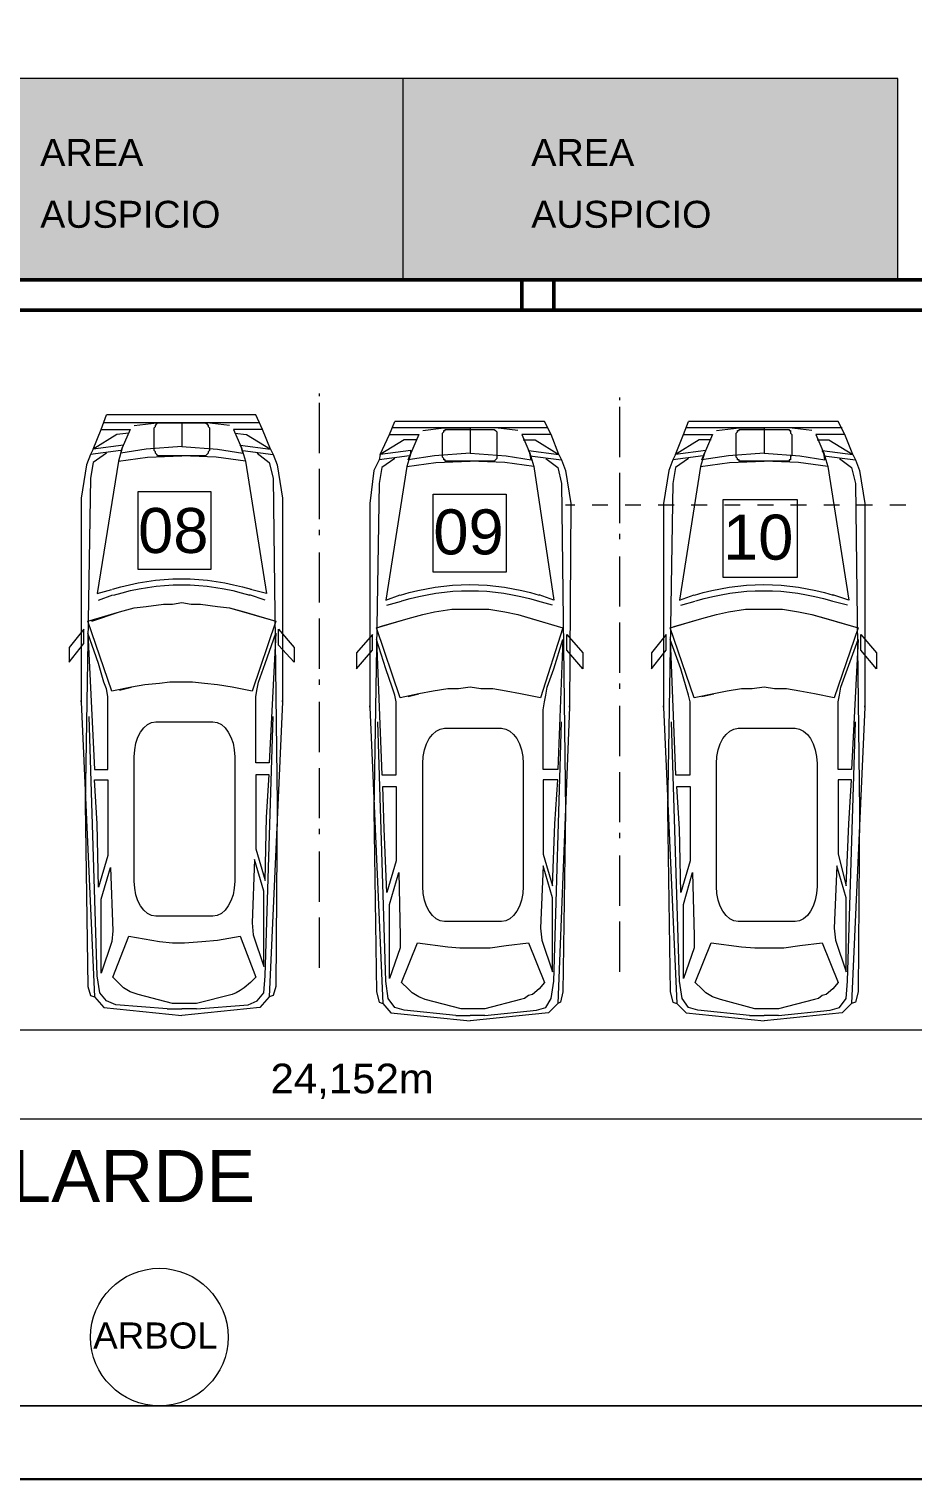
# Model space of a CAD drawing. Header units: millimetres. Extents: x 0.4 to 34.5, y 0.3 to 53.8.
# Drawn here: x 17.84 to 24.91, y 0.34 to 11.95 of the extents above; entities that cross this region are included whole.
import ezdxf

# ---------------------------------------------------------------- set-up
doc = ezdxf.new("R2010")
doc.units = ezdxf.units.MM
doc.header["$MEASUREMENT"] = 0
doc.layers.add('Layer 1', color=7, linetype='Continuous')

msp = doc.modelspace()

# ---------------------------------------------------------------- hatches: boundary and pattern name
at = {"layer": 'Layer 1', "true_color": 0xdddddd}
msp.add_hatch(color=254, dxfattribs=at).paths.add_polyline_path([(16.863, 9.943), (24.791, 9.943), (24.791, 11.552), (16.863, 11.552)])

# ---------------------------------------------------------------- linework, layer by layer
at = {"layer": 'Layer 1', "color": 7, "lineweight": 5, "true_color": 0xffffff}
for points in [[(30.94, 35.704), (30.051, 53.654), (1.75, 51.58), (1.75, 5.752), (7.253, 0.937), (32.686, 0.937), (32.326, 8.144)], [(16.863, 9.943), (24.791, 9.943), (24.791, 11.552), (16.863, 11.552), (16.863, 9.943)], [(20.832, 11.552), (20.832, 9.943)], [(24.791, 9.943), (24.791, 11.552)], [(20.165, 9.012), (20.165, 9.033)], [(20.165, 8.557), (20.165, 8.959)], [(22.568, 8.98), (22.568, 9.001)], [(18.419, 8.747), (18.461, 8.864)], [(19.657, 8.864), (18.461, 8.864)], [(19.71, 8.747), (19.657, 8.864)], [(22.568, 8.525), (22.568, 8.927)], [(18.684, 8.779), (18.864, 8.8), (19.022, 8.8), (19.065, 8.8), (19.065, 8.61), (18.779, 8.589), (18.578, 8.557), (18.588, 8.599), (18.599, 8.62), (18.356, 8.589), (18.334, 8.546), (18.303, 8.462), (18.26, 8.197), (18.26, 6.567), (18.26, 6.578)], [(18.356, 8.589), (18.419, 8.747), (18.652, 8.747), (18.588, 8.599), (18.557, 8.493), (18.79, 8.525), (19.065, 8.536)], [(18.546, 8.705), (18.356, 8.589)], [(19.689, 8.8), (18.44, 8.8)], [(18.641, 8.716), (18.546, 8.705)], [(18.843, 8.747), (18.843, 8.758), (18.853, 8.769), (18.853, 8.779), (18.864, 8.79), (18.874, 8.8), (18.885, 8.8), (19.245, 8.8), (19.255, 8.8), (19.266, 8.79), (19.276, 8.779), (19.276, 8.769), (19.287, 8.758), (19.287, 8.747), (19.287, 8.589), (19.287, 8.578), (19.276, 8.568), (19.276, 8.557), (19.266, 8.546), (19.255, 8.536), (19.245, 8.536), (18.885, 8.536), (18.874, 8.536), (18.864, 8.546), (18.853, 8.557), (18.853, 8.568), (18.843, 8.578), (18.843, 8.589), (18.843, 8.747)], [(19.446, 8.779), (19.266, 8.8), (19.097, 8.8), (19.065, 8.8), (19.065, 8.61), (19.351, 8.589), (19.552, 8.557), (19.541, 8.599), (19.53, 8.62), (19.774, 8.589), (19.795, 8.546), (19.827, 8.462), (19.869, 8.197), (19.869, 6.567), (19.869, 6.578)], [(19.774, 8.589), (19.71, 8.747), (19.478, 8.747), (19.541, 8.599), (19.573, 8.493), (19.34, 8.525), (19.065, 8.536)], [(19.488, 8.716), (19.583, 8.705)], [(19.583, 8.705), (19.774, 8.589)], [(20.991, 8.737), (21.16, 8.758), (21.33, 8.758), (21.372, 8.758), (21.372, 8.557), (21.086, 8.536), (20.875, 8.504), (20.896, 8.557), (20.896, 8.578), (20.652, 8.546), (20.642, 8.504), (20.599, 8.419), (20.568, 8.155), (20.568, 6.525), (20.568, 6.535)], [(20.652, 8.546), (20.726, 8.705), (20.959, 8.705), (20.896, 8.557), (20.864, 8.451), (21.097, 8.483), (21.372, 8.493)], [(20.726, 8.705), (20.769, 8.811)], [(21.986, 8.758), (20.748, 8.758)], [(21.965, 8.811), (20.769, 8.811)], [(21.15, 8.705), (21.15, 8.716), (21.16, 8.726), (21.16, 8.737), (21.171, 8.737), (21.171, 8.747), (21.182, 8.747), (21.192, 8.747), (21.541, 8.747), (21.552, 8.747), (21.563, 8.747), (21.573, 8.737), (21.584, 8.726), (21.584, 8.716), (21.584, 8.705), (21.584, 8.536), (21.584, 8.525), (21.584, 8.515), (21.573, 8.504), (21.563, 8.493), (21.552, 8.493), (21.541, 8.493), (21.192, 8.493), (21.182, 8.493), (21.171, 8.493), (21.171, 8.504), (21.16, 8.504), (21.16, 8.515), (21.15, 8.525), (21.15, 8.536), (21.15, 8.705)], [(21.753, 8.737), (21.573, 8.758), (21.404, 8.758), (21.372, 8.758), (21.372, 8.557), (21.658, 8.536), (21.859, 8.504), (21.848, 8.557), (21.838, 8.578), (22.081, 8.546), (22.102, 8.504), (22.134, 8.419), (22.176, 8.155), (22.166, 6.525), (22.166, 6.535)], [(22.081, 8.546), (22.018, 8.705), (21.785, 8.705), (21.848, 8.557), (21.88, 8.451), (21.647, 8.483), (21.372, 8.493)], [(22.018, 8.705), (21.965, 8.811)], [(23.341, 8.737), (23.521, 8.758), (23.679, 8.758), (23.722, 8.758), (23.722, 8.557), (23.436, 8.536), (23.224, 8.504), (23.245, 8.557), (23.256, 8.578), (23.012, 8.546), (22.991, 8.504), (22.96, 8.419), (22.917, 8.155), (22.917, 6.525), (22.917, 6.535)], [(23.012, 8.546), (23.076, 8.705), (23.309, 8.705), (23.245, 8.557), (23.214, 8.451), (23.446, 8.483), (23.722, 8.493)], [(23.076, 8.705), (23.118, 8.811)], [(24.346, 8.758), (23.097, 8.758)], [(24.314, 8.811), (23.118, 8.811)], [(23.499, 8.705), (23.499, 8.716), (23.51, 8.726), (23.51, 8.737), (23.521, 8.737), (23.521, 8.747), (23.531, 8.747), (23.542, 8.747), (23.902, 8.747), (23.912, 8.747), (23.923, 8.747), (23.923, 8.737), (23.933, 8.737), (23.933, 8.726), (23.933, 8.716), (23.944, 8.705), (23.944, 8.536), (23.933, 8.536), (23.933, 8.525), (23.933, 8.515), (23.933, 8.504), (23.923, 8.504), (23.923, 8.493), (23.912, 8.493), (23.902, 8.493), (23.542, 8.493), (23.531, 8.493), (23.521, 8.493), (23.521, 8.504), (23.51, 8.504), (23.51, 8.515), (23.499, 8.525), (23.499, 8.536), (23.499, 8.705)], [(24.103, 8.737), (23.923, 8.758), (23.753, 8.758), (23.722, 8.758), (23.722, 8.557), (24.007, 8.536), (24.208, 8.504), (24.198, 8.557), (24.187, 8.578), (24.431, 8.546), (24.452, 8.504), (24.484, 8.419), (24.526, 8.155), (24.526, 6.525), (24.526, 6.535)], [(24.431, 8.546), (24.367, 8.705), (24.134, 8.705), (24.198, 8.557), (24.23, 8.451), (23.997, 8.483), (23.722, 8.493)], [(24.367, 8.705), (24.314, 8.811)], [(20.843, 8.663), (20.652, 8.546)], [(20.938, 8.663), (20.843, 8.663)], [(21.795, 8.663), (21.891, 8.663)], [(21.891, 8.663), (22.081, 8.546)], [(23.203, 8.663), (23.012, 8.546)], [(23.298, 8.663), (23.203, 8.663)], [(24.145, 8.663), (24.24, 8.663)], [(24.24, 8.663), (24.431, 8.546)], [(18.461, 8.557), (18.356, 8.483), (18.334, 8.356), (18.292, 5.752), (18.313, 4.292), (18.334, 4.218), (18.366, 4.207)], [(18.578, 8.578), (18.334, 8.546)], [(18.557, 8.493), (18.387, 7.435)], [(19.552, 8.578), (19.795, 8.546)], [(19.573, 8.493), (19.742, 7.435)], [(19.668, 8.557), (19.763, 8.483), (19.795, 8.356), (19.827, 5.752), (19.816, 4.292), (19.795, 4.218), (19.763, 4.207)], [(20.769, 8.515), (20.663, 8.441), (20.642, 8.313), (20.599, 5.699), (20.621, 4.249), (20.642, 4.165), (20.673, 4.154)], [(20.885, 8.536), (20.642, 8.504)], [(21.848, 8.536), (22.102, 8.504)], [(21.975, 8.515), (22.071, 8.441), (22.102, 8.313), (22.134, 5.699), (22.113, 4.249), (22.092, 4.165), (22.071, 4.154)], [(23.118, 8.515), (23.012, 8.441), (22.991, 8.313), (22.949, 5.699), (22.97, 4.249), (22.991, 4.165), (23.023, 4.154)], [(23.235, 8.536), (22.991, 8.504)], [(24.198, 8.536), (24.452, 8.504)], [(24.325, 8.515), (24.42, 8.441), (24.452, 8.313), (24.484, 5.699), (24.473, 4.249), (24.452, 4.165), (24.42, 4.154)], [(20.165, 8.028), (20.165, 8.43)], [(20.864, 8.451), (20.695, 7.382)], [(21.88, 8.451), (22.039, 7.382)], [(22.568, 7.996), (22.568, 8.398)], [(23.214, 8.451), (23.044, 7.382)], [(24.23, 8.451), (24.399, 7.382)], [(22.134, 8.144), (22.208, 8.144)], [(22.346, 8.144), (22.473, 8.144)], [(22.61, 8.144), (22.737, 8.144)], [(22.875, 8.144), (23.002, 8.144)], [(23.139, 8.144), (23.266, 8.144)], [(23.404, 8.144), (23.531, 8.144)], [(23.669, 8.144), (23.796, 8.144)], [(23.933, 8.144), (24.06, 8.144)], [(24.198, 8.144), (24.325, 8.144)], [(24.462, 8.144), (24.589, 8.144)], [(24.727, 8.144), (24.854, 8.144)], [(20.165, 7.901), (20.165, 7.943)], [(22.568, 7.869), (22.568, 7.911)], [(20.165, 7.361), (20.165, 7.763)], [(22.568, 7.329), (22.568, 7.731)], [(18.387, 7.435), (18.504, 7.467)], [(19.742, 7.435), (19.615, 7.467)], [(19.065, 6.726), (18.97, 6.726), (18.885, 6.715), (18.768, 6.705), (18.663, 6.684), (18.504, 6.652), (18.313, 7.213), (18.567, 7.287), (18.684, 7.319), (18.779, 7.329), (18.917, 7.35), (18.991, 7.35), (19.065, 7.361), (19.139, 7.35), (19.213, 7.35), (19.351, 7.329), (19.446, 7.319), (19.562, 7.287), (19.816, 7.213), (19.626, 6.652), (19.467, 6.684), (19.351, 6.705), (19.245, 6.715), (19.149, 6.726), (19.065, 6.726)], [(18.398, 7.382), (18.514, 7.424)], [(19.446, 7.319), (19.816, 7.213)], [(19.732, 7.382), (19.605, 7.424)], [(20.695, 7.382), (20.811, 7.424)], [(20.705, 7.34), (20.822, 7.372)], [(22.028, 7.34), (21.912, 7.372)], [(22.039, 7.382), (21.922, 7.424)], [(23.044, 7.382), (23.161, 7.424)], [(23.055, 7.34), (23.171, 7.372)], [(24.388, 7.34), (24.261, 7.372)], [(24.399, 7.382), (24.272, 7.424)], [(18.345, 7.213), (18.567, 7.287)], [(20.165, 6.832), (20.165, 7.234)], [(21.372, 6.684), (21.277, 6.673), (21.192, 6.673), (21.076, 6.652), (20.959, 6.631), (20.811, 6.599), (20.621, 7.16), (20.875, 7.234), (20.991, 7.266), (21.086, 7.287), (21.224, 7.308), (21.298, 7.308), (21.372, 7.308), (21.446, 7.308), (21.52, 7.308), (21.647, 7.287), (21.753, 7.266), (21.859, 7.234), (22.113, 7.16), (21.933, 6.599), (21.774, 6.631), (21.658, 6.652), (21.552, 6.673), (21.457, 6.673), (21.372, 6.684)], [(20.652, 7.17), (20.875, 7.234)], [(21.753, 7.266), (22.113, 7.16)], [(22.568, 6.8), (22.568, 7.202)], [(23.722, 6.684), (23.626, 6.673), (23.542, 6.673), (23.425, 6.652), (23.319, 6.631), (23.161, 6.599), (22.97, 7.16), (23.224, 7.234), (23.341, 7.266), (23.436, 7.287), (23.573, 7.308), (23.648, 7.308), (23.722, 7.308), (23.796, 7.308), (23.87, 7.308), (23.997, 7.287), (24.103, 7.266), (24.219, 7.234), (24.473, 7.16), (24.283, 6.599), (24.124, 6.631), (24.007, 6.652), (23.902, 6.673), (23.806, 6.673), (23.722, 6.684)], [(23.002, 7.17), (23.224, 7.234)], [(24.103, 7.266), (24.473, 7.16)], [(18.282, 7.149), (18.165, 7.001), (18.165, 6.885), (18.282, 7.033), (18.282, 7.149)], [(18.398, 6.874), (18.313, 7.118), (18.366, 6.027), (18.472, 6.027), (18.472, 6.546), (18.472, 6.61), (18.461, 6.673), (18.44, 6.726), (18.398, 6.874)], [(19.732, 6.874), (19.816, 7.118), (19.763, 6.08), (19.657, 6.08), (19.657, 6.546), (19.657, 6.61), (19.668, 6.673), (19.679, 6.726), (19.732, 6.874)], [(19.837, 7.149), (19.964, 7.001), (19.964, 6.885), (19.837, 7.022), (19.837, 7.149)], [(20.589, 7.107), (20.462, 6.959), (20.462, 6.832), (20.589, 6.98), (20.589, 7.107)], [(22.145, 7.107), (22.272, 6.959), (22.272, 6.832), (22.145, 6.98), (22.145, 7.107)], [(22.938, 7.107), (22.822, 6.959), (22.822, 6.832), (22.938, 6.98), (22.938, 7.107)], [(24.494, 7.107), (24.621, 6.959), (24.621, 6.832), (24.494, 6.98), (24.494, 7.107)], [(20.695, 6.832), (20.621, 7.065), (20.663, 5.985), (20.779, 5.985), (20.779, 6.504), (20.779, 6.567), (20.769, 6.62), (20.748, 6.684), (20.695, 6.832)], [(22.039, 6.832), (22.113, 7.065), (22.071, 6.027), (21.954, 6.027), (21.954, 6.504), (21.965, 6.567), (21.975, 6.62), (21.986, 6.684), (22.039, 6.832)], [(23.055, 6.832), (22.97, 7.065), (23.012, 5.985), (23.129, 5.985), (23.129, 6.504), (23.129, 6.567), (23.118, 6.62), (23.097, 6.684), (23.055, 6.832)], [(24.388, 6.832), (24.473, 7.065), (24.42, 6.027), (24.314, 6.027), (24.314, 6.504), (24.314, 6.567), (24.325, 6.62), (24.335, 6.684), (24.388, 6.832)], [(20.165, 6.705), (20.165, 6.747)], [(18.567, 6.662), (18.663, 6.684)], [(20.875, 6.61), (20.959, 6.631)], [(22.568, 6.673), (22.568, 6.715)], [(23.224, 6.61), (23.319, 6.631)], [(18.26, 6.567), (18.366, 4.207)], [(19.657, 6.08), (19.657, 6.546)], [(19.869, 6.567), (19.763, 4.207)], [(20.165, 6.165), (20.165, 6.567)], [(20.568, 6.525), (20.673, 4.154)], [(21.954, 6.027), (21.954, 6.504)], [(22.166, 6.525), (22.071, 4.154)], [(22.568, 6.133), (22.568, 6.535)], [(22.917, 6.525), (23.023, 4.154)], [(24.314, 6.027), (24.314, 6.504)], [(24.526, 6.525), (24.42, 4.154)], [(18.536, 4.144), (18.461, 4.175), (18.409, 4.239), (18.387, 4.376), (18.324, 6.451)], [(19.594, 4.144), (19.668, 4.175), (19.721, 4.239), (19.732, 4.376), (19.795, 6.451)], [(20.843, 4.101), (20.769, 4.122), (20.716, 4.196), (20.695, 4.334), (20.631, 6.408)], [(21.901, 4.101), (21.975, 4.122), (22.018, 4.196), (22.039, 4.334), (22.102, 6.408)], [(23.192, 4.101), (23.118, 4.122), (23.065, 4.196), (23.044, 4.334), (22.981, 6.408)], [(24.251, 4.101), (24.325, 4.122), (24.378, 4.196), (24.388, 4.334), (24.452, 6.408)], [(20.165, 5.636), (20.165, 6.038)], [(18.366, 5.943), (18.472, 5.943), (18.472, 5.339), (18.398, 5.085), (18.387, 5.593), (18.366, 5.943)], [(19.763, 5.985), (19.657, 5.985), (19.657, 5.392), (19.732, 5.138), (19.742, 5.646), (19.763, 5.985)], [(22.071, 5.943), (21.954, 5.943), (21.954, 5.35), (22.028, 5.096), (22.049, 5.593), (22.071, 5.943)], [(22.568, 5.604), (22.568, 6.006)], [(24.42, 5.943), (24.314, 5.943), (24.314, 5.35), (24.378, 5.096), (24.399, 5.593), (24.42, 5.943)], [(20.673, 5.89), (20.779, 5.89), (20.779, 5.297), (20.705, 5.043), (20.684, 5.551), (20.673, 5.89)], [(23.023, 5.89), (23.129, 5.89), (23.129, 5.297), (23.055, 5.043), (23.044, 5.551), (23.023, 5.89)], [(19.657, 5.477), (19.657, 5.392)], [(20.165, 5.509), (20.165, 5.551)], [(22.568, 5.477), (22.568, 5.519)], [(20.165, 4.969), (20.165, 5.371)], [(21.954, 5.435), (21.954, 5.35)], [(22.568, 4.937), (22.568, 5.339)], [(24.314, 5.435), (24.314, 5.35)], [(18.504, 4.652), (18.419, 4.398), (18.419, 4.99), (18.493, 5.244), (18.514, 4.736), (18.504, 4.652)], [(19.636, 4.704), (19.721, 4.45), (19.721, 5.054), (19.647, 5.308), (19.626, 4.8), (19.636, 4.704)], [(21.944, 4.662), (22.028, 4.408), (22.028, 5.001), (21.954, 5.255), (21.933, 4.757), (21.944, 4.662)], [(24.293, 4.662), (24.378, 4.408), (24.378, 5.001), (24.304, 5.255), (24.283, 4.757), (24.293, 4.662)], [(20.811, 4.599), (20.726, 4.355), (20.726, 4.948), (20.8, 5.202), (20.811, 4.694), (20.811, 4.599)], [(23.161, 4.599), (23.076, 4.355), (23.076, 4.948), (23.15, 5.202), (23.161, 4.694), (23.161, 4.599)], [(20.165, 4.44), (20.165, 4.842)], [(22.568, 4.408), (22.568, 4.81)], [(18.514, 4.366), (18.641, 4.694), (18.885, 4.652), (18.991, 4.641), (19.086, 4.641), (19.224, 4.652), (19.351, 4.662), (19.53, 4.694), (19.657, 4.366), (19.615, 4.323), (19.562, 4.281), (19.53, 4.26), (19.499, 4.239), (19.467, 4.228), (19.181, 4.154), (18.991, 4.154), (18.716, 4.228), (18.652, 4.249), (18.599, 4.281), (18.567, 4.313), (18.514, 4.366)], [(20.822, 4.323), (20.949, 4.641), (21.192, 4.609), (21.287, 4.599), (21.393, 4.599), (21.531, 4.599), (21.658, 4.62), (21.838, 4.641), (21.965, 4.323), (21.922, 4.271), (21.869, 4.228), (21.838, 4.218), (21.806, 4.196), (21.774, 4.186), (21.488, 4.112), (21.298, 4.112), (21.012, 4.186), (20.959, 4.207), (20.906, 4.239), (20.875, 4.271), (20.822, 4.323)], [(23.171, 4.323), (23.298, 4.641), (23.542, 4.609), (23.648, 4.599), (23.743, 4.599), (23.88, 4.599), (24.007, 4.62), (24.187, 4.641), (24.314, 4.323), (24.272, 4.271), (24.219, 4.228), (24.187, 4.218), (24.156, 4.196), (24.124, 4.186), (23.838, 4.112), (23.648, 4.112), (23.372, 4.186), (23.309, 4.207), (23.256, 4.239), (23.224, 4.271), (23.171, 4.323)], [(18.366, 4.207), (18.44, 4.122), (19.065, 4.059)], [(19.763, 4.207), (19.689, 4.122), (19.065, 4.059)], [(18.948, 4.112), (18.536, 4.144)], [(18.948, 4.112), (19.065, 4.112)], [(19.181, 4.112), (19.065, 4.112)], [(19.181, 4.112), (19.594, 4.144)], [(20.673, 4.154), (20.737, 4.08), (21.372, 4.017)], [(21.256, 4.059), (20.843, 4.101)], [(22.071, 4.154), (21.996, 4.08), (21.372, 4.017)], [(21.488, 4.059), (21.901, 4.101)], [(23.023, 4.154), (23.097, 4.08), (23.722, 4.017)], [(23.605, 4.059), (23.192, 4.101)], [(24.42, 4.154), (24.346, 4.08), (23.722, 4.017)], [(23.838, 4.059), (24.251, 4.101)], [(21.256, 4.059), (21.372, 4.059)], [(21.488, 4.059), (21.372, 4.059)], [(23.605, 4.059), (23.722, 4.059)], [(23.838, 4.059), (23.722, 4.059)], [(32.411, 3.942), (8.386, 3.942)], [(32.686, 0.937), (7.253, 0.937)]]:
    msp.add_lwpolyline(points, dxfattribs=at)
at = {"layer": 'Layer 1', "lineweight": 0}
for points in [[(0.353, 53.58), (34.538, 53.58), (34.538, 0.344), (0.353, 0.344), (0.353, 53.58)], [(0.353, 53.58), (34.529, 53.58), (34.529, 0.353), (0.353, 0.353), (0.353, 53.58)], [(16.863, 9.943), (24.791, 9.943), (24.791, 11.552), (16.863, 11.552), (16.863, 9.943)], [(18.716, 8.25), (19.298, 8.25), (19.298, 7.626), (18.716, 7.626), (18.716, 8.25)], [(21.076, 8.229), (21.658, 8.229), (21.658, 7.604), (21.076, 7.604), (21.076, 8.229)], [(23.394, 8.186), (23.986, 8.186), (23.986, 7.562), (23.394, 7.562), (23.394, 8.186)]]:
    msp.add_lwpolyline(points, dxfattribs=at)
at = {"layer": 'Layer 1', "color": 7, "lineweight": 50, "true_color": 0xffffff}
for points in [[(16.863, 9.943), (27.786, 9.943)], [(22.039, 9.943), (21.785, 9.943)], [(21.785, 9.943), (21.785, 9.7)], [(22.039, 9.7), (22.039, 9.943)], [(27.944, 9.7), (17.752, 9.7)], [(21.785, 9.7), (22.039, 9.7)]]:
    msp.add_lwpolyline(points, dxfattribs=at)
at = {"layer": 'Layer 1', "color": 1, "lineweight": 5, "true_color": 0xff0000}
msp.add_lwpolyline([(8.386, 3.233), (32.538, 3.233)], dxfattribs=at)
at = {"layer": 'Layer 1', "color": 7, "lineweight": 5, "true_color": 0xffffff}
for points in [[(18.509, 7.468), (18.878, 7.58), (19.248, 7.58), (19.618, 7.468)], [(18.519, 7.421), (18.882, 7.531), (19.245, 7.531), (19.608, 7.421)], [(20.814, 7.422), (21.184, 7.533), (21.553, 7.533), (21.923, 7.422)], [(20.824, 7.375), (21.187, 7.484), (21.55, 7.484), (21.913, 7.375)], [(23.165, 7.422), (23.535, 7.533), (23.904, 7.533), (24.274, 7.422)], [(23.175, 7.375), (23.538, 7.484), (23.901, 7.484), (24.264, 7.375)]]:
    msp.add_open_spline(points, degree=3, dxfattribs=at)
at = {"layer": 'Layer 1', "lineweight": 0}
for points, knots in [([(18.684, 6.128), (18.684, 6.128), (18.684, 5.133), (18.684, 5.133), (18.684, 4.979), (18.763, 4.853), (18.858, 4.853), (18.858, 4.853), (19.313, 4.853), (19.313, 4.853), (19.409, 4.853), (19.488, 4.979), (19.488, 5.133), (19.488, 5.133), (19.488, 6.128), (19.488, 6.128), (19.488, 6.282), (19.409, 6.408), (19.313, 6.408), (19.313, 6.408), (18.858, 6.408), (18.858, 6.408), (18.763, 6.408), (18.684, 6.282), (18.684, 6.128)], [0, 0, 0, 0, 1, 1, 1, 2, 2, 2, 3, 3, 3, 4, 4, 4, 5, 5, 5, 6, 6, 6, 7, 7, 7, 8, 8, 8, 8]), ([(20.991, 6.075), (20.991, 6.075), (20.991, 5.091), (20.991, 5.091), (20.991, 4.937), (21.07, 4.81), (21.166, 4.81), (21.166, 4.81), (21.621, 4.81), (21.621, 4.81), (21.717, 4.81), (21.795, 4.937), (21.795, 5.091), (21.795, 5.091), (21.795, 6.075), (21.795, 6.075), (21.795, 6.229), (21.717, 6.356), (21.621, 6.356), (21.621, 6.356), (21.166, 6.356), (21.166, 6.356), (21.07, 6.356), (20.991, 6.229), (20.991, 6.075)], [0, 0, 0, 0, 1, 1, 1, 2, 2, 2, 3, 3, 3, 4, 4, 4, 5, 5, 5, 6, 6, 6, 7, 7, 7, 8, 8, 8, 8]), ([(23.341, 6.075), (23.341, 6.075), (23.341, 5.091), (23.341, 5.091), (23.341, 4.937), (23.419, 4.81), (23.515, 4.81), (23.515, 4.81), (23.97, 4.81), (23.97, 4.81), (24.066, 4.81), (24.145, 4.937), (24.145, 5.091), (24.145, 5.091), (24.145, 6.075), (24.145, 6.075), (24.145, 6.229), (24.066, 6.356), (23.97, 6.356), (23.97, 6.356), (23.515, 6.356), (23.515, 6.356), (23.419, 6.356), (23.341, 6.229), (23.341, 6.075)], [0, 0, 0, 0, 1, 1, 1, 2, 2, 2, 3, 3, 3, 4, 4, 4, 5, 5, 5, 6, 6, 6, 7, 7, 7, 8, 8, 8, 8]), ([(19.435, 1.487), (19.435, 1.789), (19.187, 2.037), (18.885, 2.037), (18.583, 2.037), (18.334, 1.789), (18.334, 1.487), (18.334, 1.185), (18.583, 0.937), (18.885, 0.937), (19.187, 0.937), (19.435, 1.185), (19.435, 1.487)], [0, 0, 0, 0, 1, 1, 1, 2, 2, 2, 3, 3, 3, 4, 4, 4, 4])]:
    msp.add_open_spline(points, degree=3, knots=knots, dxfattribs=at)
at = {"layer": 'Layer 1', "color": 7, "lineweight": 5, "true_color": 0xffffff}
for points, knots in [([(18.684, 6.128), (18.684, 6.128), (18.684, 5.133), (18.684, 5.133), (18.684, 4.979), (18.763, 4.853), (18.858, 4.853), (18.858, 4.853), (19.313, 4.853), (19.313, 4.853), (19.409, 4.853), (19.488, 4.979), (19.488, 5.133), (19.488, 5.133), (19.488, 6.128), (19.488, 6.128), (19.488, 6.282), (19.409, 6.408), (19.313, 6.408), (19.313, 6.408), (18.858, 6.408), (18.858, 6.408), (18.763, 6.408), (18.684, 6.282), (18.684, 6.128)], [0, 0, 0, 0, 1, 1, 1, 2, 2, 2, 3, 3, 3, 4, 4, 4, 5, 5, 5, 6, 6, 6, 7, 7, 7, 8, 8, 8, 8]), ([(20.991, 6.075), (20.991, 6.075), (20.991, 5.091), (20.991, 5.091), (20.991, 4.937), (21.07, 4.81), (21.166, 4.81), (21.166, 4.81), (21.621, 4.81), (21.621, 4.81), (21.717, 4.81), (21.795, 4.937), (21.795, 5.091), (21.795, 5.091), (21.795, 6.075), (21.795, 6.075), (21.795, 6.229), (21.717, 6.356), (21.621, 6.356), (21.621, 6.356), (21.166, 6.356), (21.166, 6.356), (21.07, 6.356), (20.991, 6.229), (20.991, 6.075)], [0, 0, 0, 0, 1, 1, 1, 2, 2, 2, 3, 3, 3, 4, 4, 4, 5, 5, 5, 6, 6, 6, 7, 7, 7, 8, 8, 8, 8]), ([(23.341, 6.075), (23.341, 6.075), (23.341, 5.091), (23.341, 5.091), (23.341, 4.937), (23.419, 4.81), (23.515, 4.81), (23.515, 4.81), (23.97, 4.81), (23.97, 4.81), (24.066, 4.81), (24.145, 4.937), (24.145, 5.091), (24.145, 5.091), (24.145, 6.075), (24.145, 6.075), (24.145, 6.229), (24.066, 6.356), (23.97, 6.356), (23.97, 6.356), (23.515, 6.356), (23.515, 6.356), (23.419, 6.356), (23.341, 6.229), (23.341, 6.075)], [0, 0, 0, 0, 1, 1, 1, 2, 2, 2, 3, 3, 3, 4, 4, 4, 5, 5, 5, 6, 6, 6, 7, 7, 7, 8, 8, 8, 8]), ([(19.435, 1.487), (19.435, 1.789), (19.187, 2.037), (18.885, 2.037), (18.583, 2.037), (18.334, 1.789), (18.334, 1.487), (18.334, 1.185), (18.583, 0.937), (18.885, 0.937), (19.187, 0.937), (19.435, 1.185), (19.435, 1.487)], [0, 0, 0, 0, 1, 1, 1, 2, 2, 2, 3, 3, 3, 4, 4, 4, 4])]:
    msp.add_open_spline(points, degree=3, knots=knots, dxfattribs=at)

# ---------------------------------------------------------------- texts
at = {"layer": 'Layer 1', "color": 7, "true_color": 0xffffff, "attachment_point": 7}
for s, insert, char_height in [('\\fArial|b0|i0|c0|p34;\\W1.00379;AREA', (17.932, 10.854), 0.21591), ('\\fArial|b0|i0|c0|p34;\\W1.00379;AREA', (21.859, 10.854), 0.21591), ('\\fArial|b0|i0|c0|p34;\\W1; ', (18.8, 10.854), 0.21591), ('\\fArial|b0|i0|c0|p34;\\W1; ', (22.727, 10.854), 0.21591), ('\\fArial|b0|i0|c0|p34;\\W1;AUSPICIO', (17.932, 10.356), 0.21591), ('\\fArial|b0|i0|c0|p34;\\W1;AUSPICIO', (21.859, 10.356), 0.21591), ('\\fArial|b0|i0|c0|p34;\\W1.00629;08', (18.715, 7.753), 0.35985), ('\\fArial|b0|i0|c0|p34;\\W1.00719;09', (21.076, 7.742), 0.35985), ('\\fArial|b0|i0|c0|p34;\\W1.00629;10', (23.393, 7.7), 0.35985), ('\\fArial|b0|i0|c0|p34;\\W1.00743; VELARDE', (16.747, 2.567), 0.41742), ('\\fArial|b0|i0|c0|p34;\\W1.00732;ARBOL', (18.356, 1.392), 0.20871)]:
    msp.add_mtext(s, dxfattribs=dict(at, insert=insert, char_height=char_height))
at = {"layer": 'Layer 1', "color": 1, "true_color": 0xff0000, "insert": (19.774, 3.392), "char_height": 0.2375, "attachment_point": 7}
msp.add_mtext('\\fArial|b0|i0|c0|p34;\\W1.01192;24,152m', dxfattribs=at)

doc.saveas('drawing.dxf')
